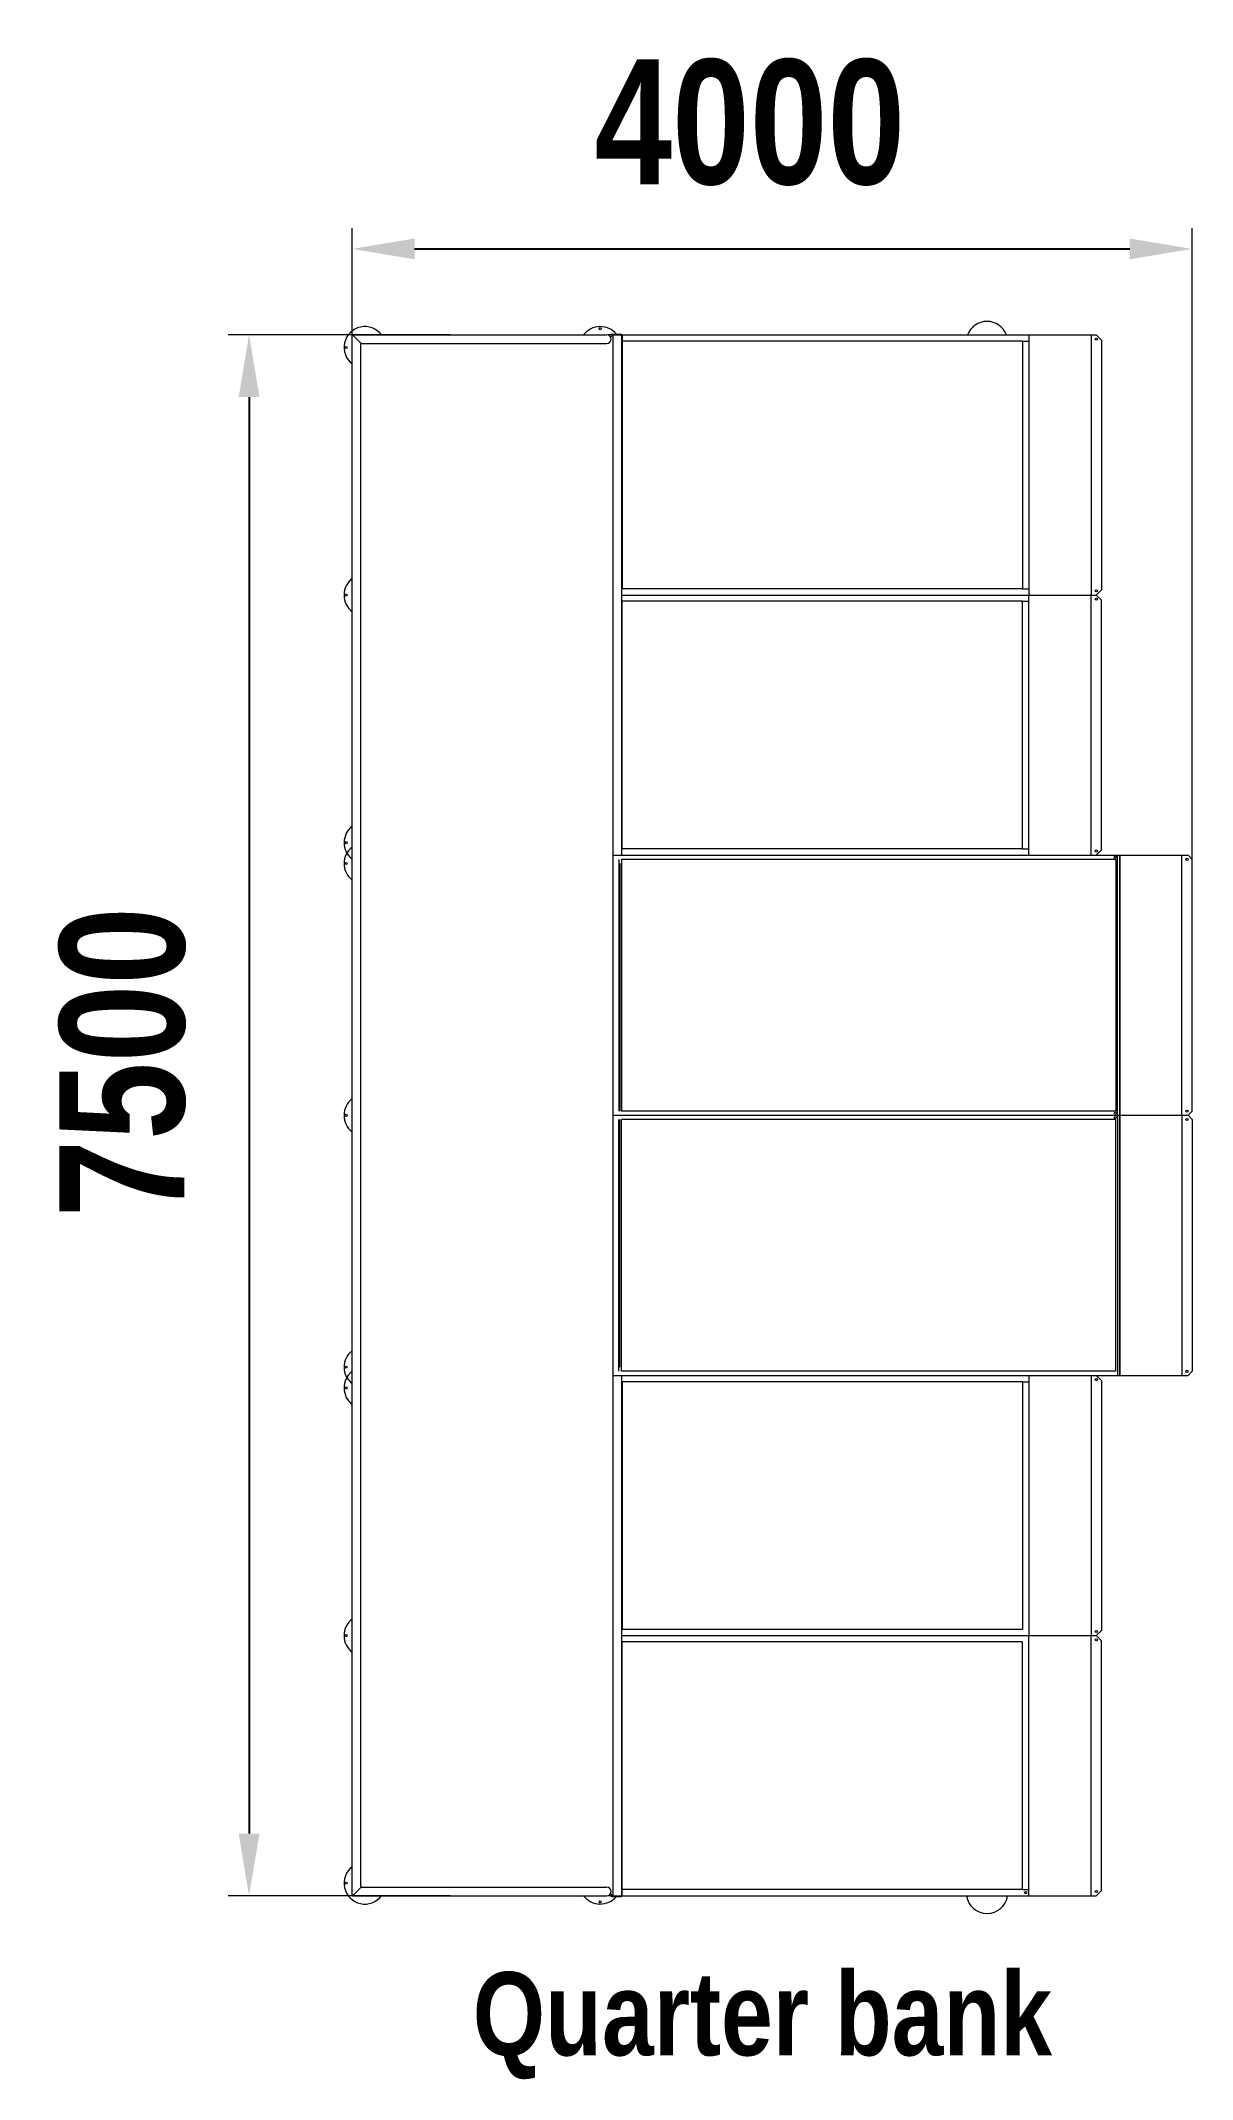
# Model space of a CAD drawing. Header units: millimetres. Extents: x 68815 to 74344, y -8194 to 1602.
import ezdxf

# ---------------------------------------------------------------- set-up
doc = ezdxf.new("R2010")
doc.units = ezdxf.units.MM
doc.layers.add('DiKom', color=7, linetype='Continuous')
doc.styles.add('style1', font='arialbd.ttf', dxfattribs={"width": 0.8})
doc.dimstyles.new('1-50', dxfattribs={"dimtxt": 600, "dimasz": 300, "dimexe": 100, "dimexo": 0, "dimgap": 300, "dimtad": 1, "dimtxsty": 'style1', "dimcen": 200, "dimclrd": 7, "dimclre": 7, "dimclrt": 7, "dimadec": 1, "dimazin": 2, "dimtfac": 1, "dimtmove": 0, "dimatfit": 2, "dimfxl": 1, "dimlwd": 25, "dimlwe": 18, "dimarcsym": 0})

# ---------------------------------------------------------------- blocks, each defined once
blk = doc.blocks.new('*D97')
at = {"layer": 'Defpoints', "color": 0, "transparency": 16777216}
for p in [(74343.8, 601.4), (70310, -124.5), (74343.8, -2475.2)]:
    blk.add_point(p, dxfattribs=at)
at = {"layer": 'DiKom', "color": 7, "lineweight": 18, "transparency": 16777216}
for p, q in [((70310, -124.5), (70310, 701.4)), ((74343.8, -2475.2), (74343.8, 701.4))]:
    blk.add_line(p, q, dxfattribs=at)
at = {"layer": 'DiKom', "color": 7, "lineweight": 25, "transparency": 16777216}
blk.add_line((70610, 601.4), (74043.8, 601.4), dxfattribs=at)
at = {"layer": 'DiKom', "color": 7, "transparency": 16777216}
for points in [[(70610, 651.4), (70610, 551.4), (70310, 601.4)], [(74043.8, 651.4), (74043.8, 551.4), (74343.8, 601.4)]]:
    blk.add_solid(points, dxfattribs=at)
at = {"layer": 'DiKom', "color": 7, "transparency": 16777216, "insert": (72219.6, 1207.8), "char_height": 600, "attachment_point": 5, "style": 'style1'}
blk.add_mtext('4000', dxfattribs=at)
blk = doc.blocks.new('*D98')
at = {"layer": 'Defpoints', "color": 0, "transparency": 16777216}
for p in [(70780.9, 189.1), (69814.8, -7312.9), (70780.9, -7312.9)]:
    blk.add_point(p, dxfattribs=at)
at = {"layer": 'DiKom', "color": 7, "lineweight": 18, "transparency": 16777216}
for p, q in [((70780.9, 189.1), (69714.8, 189.1)), ((70780.9, -7312.9), (69714.8, -7312.9))]:
    blk.add_line(p, q, dxfattribs=at)
at = {"layer": 'DiKom', "color": 7, "lineweight": 25, "transparency": 16777216}
blk.add_line((69814.8, -110.9), (69814.8, -7012.9), dxfattribs=at)
at = {"layer": 'DiKom', "color": 7, "transparency": 16777216}
for points in [[(69764.8, -110.9), (69864.8, -110.9), (69814.8, 189.1)], [(69764.8, -7012.9), (69864.8, -7012.9), (69814.8, -7312.9)]]:
    blk.add_solid(points, dxfattribs=at)
at = {"layer": 'DiKom', "color": 7, "transparency": 16777216, "insert": (69208.5, -3306.9), "char_height": 600, "attachment_point": 5, "rotation": 90, "style": 'style1'}
blk.add_mtext('7500', dxfattribs=at)

msp = doc.modelspace()

# ---------------------------------------------------------------- linework, layer by layer
at = {"layer": 'DiKom', "color": 7, "linetype": 'Continuous', "lineweight": 15}
for p, q in [((70310.008, -7309.93), (70310.008, 186.07)), ((70310.886, 188.192), (70352.886, 146.192)), ((70313.008, 189.07), (71532.008, 189.07)), ((70352.008, -7267.93), (70352.008, 144.07)), ((70355.008, 147.07), (71532.008, 147.07)), ((71561.008, 188.07), (71538.411, 188.07)), ((71550.659, 177.721), (71561.008, 188.07)), ((71553.008, 191.07), (71553.008, 188.07)), ((71553.008, 191.07), (71603.008, 191.07)), ((71553.008, 168.07), (71553.008, 168.07)), ((71561.008, 188.07), (71561.008, -7311.93)), ((71561.008, 188.07), (71603.008, 188.07)), ((71603.008, 191.07), (71603.008, 188.07)), ((71603.008, 188.07), (71603.008, -2311.93)), ((71603.008, 188.07), (73558.875, 188.07)), ((73529.258, 158.07), (71603.008, 158.07)), ((71606.009, 188.07), (71606.009, 158.07)), ((71606.009, 158.07), (71606.009, -1031.93)), ((73529.258, 158.07), (73529.258, -1031.93)), ((73529.258, 158.07), (73558.875, 158.07)), ((73558.875, 188.07), (73558.875, -1061.93)), ((73558.875, 188.07), (73883.387, 188.07)), ((73858.569, 188.07), (73858.569, -1061.93)), ((73883.387, 188.07), (73908.387, 163.07)), ((73908.387, 163.07), (73908.387, -1036.93)), ((73529.258, -1031.93), (71603.008, -1031.93)), ((71603.008, -1061.93), (73558.875, -1061.93)), ((71603.008, -1061.93), (73558.875, -1061.93)), ((73529.258, -1031.93), (73558.875, -1031.93)), ((73558.875, -1061.93), (73883.387, -1061.93)), ((73558.875, -2311.93), (73558.875, -1061.93)), ((73558.875, -1061.93), (73883.387, -1061.93)), ((73858.569, -2311.93), (73858.569, -1061.93)), ((73883.387, -1061.93), (73908.387, -1036.93)), ((73883.387, -1061.93), (73908.387, -1086.93)), ((73529.258, -1091.93), (71603.008, -1091.93)), ((71606.009, -2281.93), (71606.009, -1091.93)), ((73529.258, -2281.93), (73529.258, -1091.93)), ((73529.258, -1091.93), (73558.875, -1091.93)), ((73908.387, -2286.93), (73908.387, -1086.93)), ((71561.008, -2311.93), (73996.398, -2311.93)), ((71591.008, -2331.93), (71591.008, -3541.93)), ((73529.258, -2281.93), (71603.008, -2281.93)), ((71603.008, -2311.93), (73558.875, -2311.93)), ((73976.704, -2331.93), (71603.008, -2331.93)), ((71603.008, -2331.93), (71603.008, -3541.93)), ((73529.258, -2281.93), (73558.875, -2281.93)), ((73558.875, -2311.93), (73883.387, -2311.93)), ((73883.387, -2311.93), (73908.387, -2286.93)), ((73976.704, -2331.93), (73976.704, -3541.93)), ((73985.279, -3561.93), (73985.279, -2311.93)), ((73985.279, -2311.93), (74323.811, -2311.93)), ((73996.398, -3561.93), (73996.398, -2311.93)), ((73996.398, -2311.93), (73996.398, -3561.93)), ((74294.151, -3561.93), (74294.151, -2311.93)), ((74323.811, -2311.93), (74343.811, -2331.93)), ((74343.811, -3541.93), (74343.811, -2331.93)), ((74343.811, -3536.93), (74343.811, -2336.93)), ((71595.998, -2351.93), (71595.998, -3541.93)), ((71561.008, -3561.93), (73996.398, -3561.93)), ((71561.008, -3561.93), (73996.398, -3561.93)), ((71591.008, -4791.93), (71591.008, -3581.93)), ((71595.998, -4771.93), (71595.998, -3581.93)), ((73976.704, -3541.93), (71603.008, -3541.93)), ((71603.008, -4791.93), (71603.008, -3581.93)), ((73976.704, -3581.93), (71603.008, -3581.93)), ((73976.704, -4791.93), (73976.704, -3581.93)), ((73985.279, -3561.93), (74323.811, -3561.93)), ((73985.279, -3561.93), (73985.279, -4811.93)), ((73985.279, -3561.93), (74323.811, -3561.93)), ((73996.398, -3561.93), (73996.398, -4811.93)), ((73996.398, -4811.93), (73996.398, -3561.93)), ((74294.151, -3561.93), (74294.151, -4811.93)), ((74323.811, -3561.93), (74343.811, -3541.93)), ((74323.811, -3561.93), (74343.811, -3581.93)), ((74343.811, -3581.93), (74343.811, -4791.93)), ((74343.811, -3586.93), (74343.811, -4786.93)), ((73976.704, -4791.93), (71603.008, -4791.93)), ((74323.811, -4811.93), (74343.811, -4791.93)), ((71561.008, -4811.93), (73996.398, -4811.93)), ((71603.008, -4811.93), (71603.008, -7311.93)), ((71603.008, -4811.93), (73558.875, -4811.93)), ((73529.258, -4841.93), (71603.008, -4841.93)), ((71606.009, -4841.93), (71606.009, -6031.93)), ((73529.258, -4841.93), (73529.258, -6031.93)), ((73529.258, -4841.93), (73558.875, -4841.93)), ((73558.875, -4811.93), (73558.875, -6061.93)), ((73558.875, -4811.93), (73883.387, -4811.93)), ((73858.569, -4811.93), (73858.569, -6061.93)), ((73883.387, -4811.93), (73908.387, -4836.93)), ((73908.387, -4836.93), (73908.387, -6036.93)), ((73985.279, -4811.93), (74323.811, -4811.93)), ((73529.258, -6031.93), (71603.008, -6031.93)), ((71603.008, -6061.93), (73558.875, -6061.93)), ((71603.008, -6061.93), (73558.875, -6061.93)), ((73558.875, -6061.93), (73883.387, -6061.93)), ((73558.875, -7311.93), (73558.875, -6061.93)), ((73558.875, -6061.93), (73883.387, -6061.93)), ((73858.569, -7311.93), (73858.569, -6061.93)), ((73883.387, -6061.93), (73908.387, -6036.93)), ((73883.387, -6061.93), (73908.387, -6086.93)), ((73529.258, -6091.93), (71603.008, -6091.93)), ((71606.009, -7281.93), (71606.009, -6091.93)), ((73529.258, -7281.93), (73529.258, -6091.93)), ((73908.387, -7286.93), (73908.387, -6086.93)), ((70310.886, -7312.051), (70352.886, -7270.051)), ((70313.008, -7312.93), (71532.008, -7312.93)), ((70355.008, -7270.93), (71532.008, -7270.93)), ((71561.008, -7311.93), (71538.411, -7311.93)), ((71550.659, -7301.581), (71561.008, -7311.93)), ((71553.008, -7291.93), (71553.008, -7291.93)), ((71553.008, -7314.93), (71553.008, -7311.93)), ((71553.008, -7314.93), (71603.008, -7314.93)), ((71561.008, -7311.93), (71603.008, -7311.93)), ((73529.258, -7281.93), (71603.008, -7281.93)), ((71603.008, -7311.93), (73558.875, -7311.93)), ((71603.008, -7314.93), (71603.008, -7311.93)), ((71606.009, -7311.93), (71606.009, -7281.93)), ((73529.258, -7281.93), (73558.875, -7281.93)), ((73558.875, -7311.93), (73883.387, -7311.93)), ((73883.387, -7311.93), (73908.387, -7286.93))]:
    msp.add_line(p, q, dxfattribs=at)
for centre in [(71501.008, 218.07), (70281.008, 128.07), (73883.478, 168.07), (70281.008, -1061.93), (73883.478, -1041.93), (73883.478, -1081.93), (70281.008, -2251.93), (70281.008, -2351.93), (73883.478, -2291.93), (73974.796, -2321.93), (74318.981, -2331.93), (70281.008, -3561.93), (73974.796, -3551.93), (73974.796, -3571.93), (74318.981, -3541.93), (74318.981, -3581.93), (70281.008, -4771.93), (74318.981, -4791.93), (70281.008, -4871.93), (73883.478, -4831.93), (70281.008, -6061.93), (73883.478, -6041.93), (73883.478, -6081.93), (70281.008, -7251.93), (71501.008, -7341.93), (73543.875, -7296.923), (73883.478, -7291.93)]:
    msp.add_circle(centre, 5, dxfattribs=at)
for centre, radius, start, end in [((70371.008, 128.07), 100, 36.8698976, 233.1301024), ((71501.008, 128.07), 100, 39.0501225, 143.1301024), ((73358.542, 153.07), 100, 20.4873151, 159.5126849), ((70313.008, 186.07), 3, 90, 180), ((70355.008, 144.07), 3, 90, 180), ((71532.008, 168.07), 21, 0, 90), ((71532.008, 168.07), 21, 270, 0), ((70371.008, -1061.93), 100, 126.8698976, 233.1301024), ((70371.008, -2251.93), 100, 126.8698976, 231.6838655), ((70371.008, -2351.93), 100, 127.589503, 231.6838655), ((70371.008, -3561.93), 100, 128.3161345, 231.6838655), ((70371.008, -4771.93), 100, 128.3161345, 232.410497), ((70371.008, -4871.93), 100, 128.3161345, 233.1301024), ((70371.008, -6061.93), 100, 126.8698976, 233.1301024), ((70371.008, -7251.93), 100, 126.8698976, 323.1301024), ((70313.008, -7309.93), 3, 180, 270), ((70355.008, -7267.93), 3, 180, 270), ((71501.008, -7251.93), 100, 216.8698976, 320.9498775), ((71532.008, -7291.93), 21, 0, 90), ((71532.008, -7291.93), 21, 270, 0), ((73358.542, -7296.93), 100, 188.6269266, 351.3730734)]:
    msp.add_arc(centre, radius, start, end, dxfattribs=at)

# ---------------------------------------------------------------- texts
at = {"layer": 'DiKom', "insert": (70888.911, -7679.244), "char_height": 400, "width": 9055.719, "attachment_point": 1, "style": 'style1'}
msp.add_mtext('Quarter bank', dxfattribs=at)

# ---------------------------------------------------------------- dimensions: what is measured, and where the dimension line sits
at = {"layer": 'DiKom'}
dim = msp.add_linear_dim(base=(74343.811, 601.439), p1=(70310.008, -124.455), p2=(74343.811, -2475.154), text='4000', dimstyle='1-50', dxfattribs=at)
dim.commit()
dim.dimension.update_dxf_attribs({"geometry": '*D97', "text_midpoint": (72219.616, 601.439), "dimtype": 160})
dim = msp.add_linear_dim(base=(69814.82, -7312.93), p1=(70780.919, 189.07), p2=(70780.919, -7312.93), angle=90, text='7500', dimstyle='1-50', dxfattribs=at)
dim.commit()
dim.dimension.update_dxf_attribs({"geometry": '*D98', "text_midpoint": (69814.82, -3306.85), "dimtype": 160})

doc.saveas('drawing.dxf')
